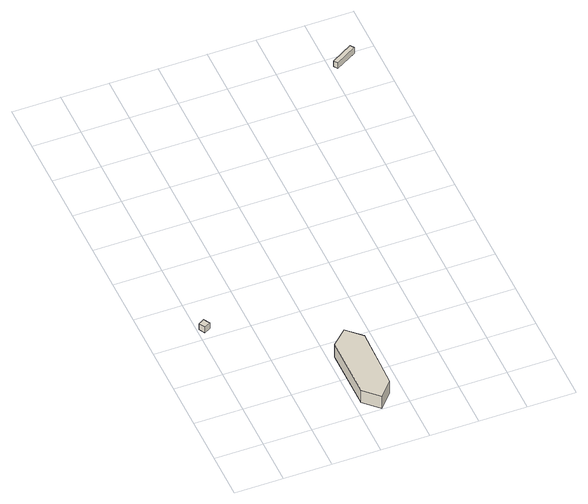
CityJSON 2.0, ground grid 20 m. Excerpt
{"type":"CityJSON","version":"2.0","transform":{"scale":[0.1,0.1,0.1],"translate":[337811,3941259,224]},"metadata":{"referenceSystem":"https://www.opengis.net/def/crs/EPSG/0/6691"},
"CityObjects":{
"building1":{"type":"Building","attributes":{"BuildingIDAttribute.prefecture":"14","BuildingIDAttribute.city":"14151","BuildingDetailAttribute.surveyYear":2015,"BuildingLandSlideRiskAttribute.description":"1","BuildingLandSlideRiskAttribute.areaType":"1"},"geometry":[{"type":"Solid","lod":"1","boundaries":[[[[0,1,2,3]],[[2,4,5,3]],[[1,6,4,2]],[[0,7,6,1]],[[3,5,7,0]],[[4,6,7,5]]]]}]},
"building2":{"type":"Building","attributes":{"usage":"422","measuredHeight":9.3,"storeysAboveGround":1,"BuildingIDAttribute.prefecture":"14","BuildingIDAttribute.city":"14151","BuildingDetailAttribute.totalFloorArea":328.15,"BuildingDetailAttribute.buildingFootprintArea":328.15,"BuildingDetailAttribute.buildingStructureType":"601","BuildingDetailAttribute.buildingStructureOrgType":"1","BuildingDetailAttribute.orgUsage":"133","BuildingDetailAttribute.surveyYear":2015,"BuildingLandSlideRiskAttribute.description":"1","BuildingLandSlideRiskAttribute.areaType":"1"},"geometry":[{"type":"Solid","lod":"1","boundaries":[[[[8,9,10,11,12,13]],[[12,14,15,13]],[[11,16,14,12]],[[10,17,16,11]],[[9,18,17,10]],[[8,19,18,9]],[[13,15,19,8]],[[14,16,17,18,19,15]]]]}]},
"building3":{"type":"Building","attributes":{"BuildingIDAttribute.prefecture":"14","BuildingIDAttribute.city":"14151","BuildingDetailAttribute.surveyYear":2015},"geometry":[{"type":"Solid","lod":"1","boundaries":[[[[20,21,22,23]],[[22,24,25,23]],[[21,26,24,22]],[[20,27,26,21]],[[23,25,27,20]],[[24,26,27,25]]]]}]}
},
"vertices":[
[2,641,18],[28,655,18],[42,629,18],[16,616,18],[42,629,48],[16,616,48],[28,655,48],[2,641,48],
[487,2,0],[426,62,0],[427,326,0],[491,385,0],[550,327,0],[545,65,0],[550,327,66],[545,65,66],[491,385,66],[427,326,66],[426,62,66],[487,2,66],
[1016,1756,3],[1105,1808,3],[1115,1791,3],[1026,1739,3],[1115,1791,33],[1026,1739,33],[1105,1808,33],[1016,1756,33]
]}
